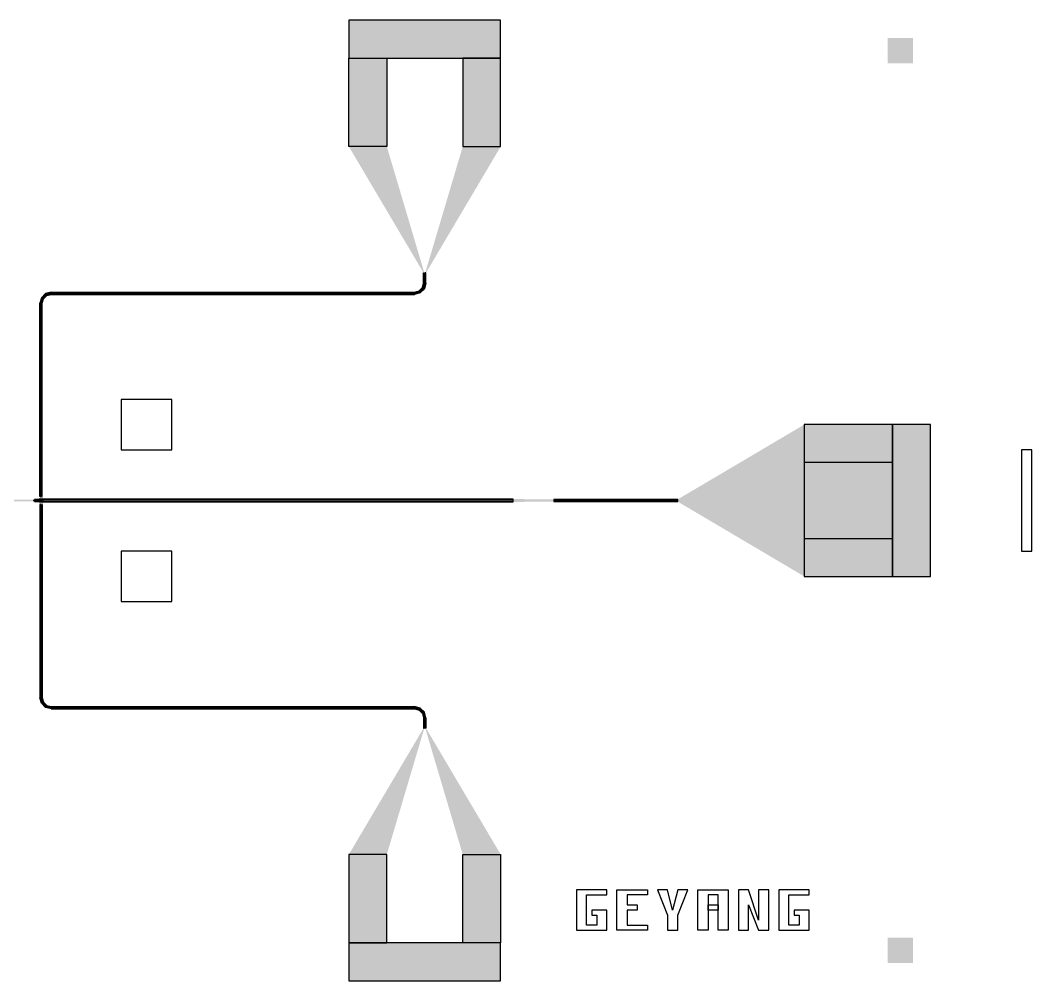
# Model space of a CAD drawing. Extents: x -200 to 7200, y -200 to 2100.
# Drawn here: x 5200 to 7200, y 0 to 1900 of the extents above; entities that cross this region are included whole.
import ezdxf

# ---------------------------------------------------------------- set-up
doc = ezdxf.new("R2010")
doc.units = 0
for name, color, linetype in [('GAP', 1, 'continuous'), ('PIN', 2, 'continuous'), ('VIA', 3, 'continuous')]:
    doc.layers.add(name, color=color, linetype=linetype)

# ---------------------------------------------------------------- blocks, each defined once
blk = doc.blocks.new('R2C3GAP')
for points in [[(6925, 1100), (6750, 1100), (6750, 800), (6925, 800), (6925, 1100)], [(7000, 1100), (6925, 1100), (6925, 800), (7000, 800), (7000, 1100)], [(5238.2, 951.8), (5228.2, 951.8), (5228.2, 948.2), (5238.2, 948.2), (5238.2, 951.8)], [(5243.7, 951.8), (5239.2, 951.8), (5239.2, 948.2), (5243.7, 948.2), (5243.7, 951.8)], [(6175, 952.8), (5244.7, 952.8), (5244.7, 947.2), (6175, 947.2), (6175, 952.8)], [(6500, 952.2), (6255, 952.2), (6255, 947.8), (6500, 947.8), (6500, 952.2)]]:
    blk.add_lwpolyline(points)
for points in [[(6750, 950), (6500, 950), (6750, 1100), (6500, 952.2)], [(6925, 1100), (6750, 1100), (6925, 800), (6750, 800)], [(7000, 1100), (6925, 1100), (7000, 800), (6925, 800)], [(5225.2, 951.8), (5175.2, 951.8), (5225.2, 948.2), (5175.2, 948.2)], [(5228.2, 950), (5225.2, 950), (5228.2, 951.8), (5225.2, 951.8)], [(5228.2, 950), (5225.2, 950), (5228.2, 948.2), (5225.2, 948.2)], [(5238.2, 951.8), (5228.2, 951.8), (5238.2, 948.2), (5228.2, 948.2)], [(5239.2, 950), (5238.2, 950), (5239.2, 951.8), (5238.2, 951.8)], [(5239.2, 950), (5238.2, 950), (5239.2, 948.2), (5238.2, 948.2)], [(5243.7, 951.8), (5239.2, 951.8), (5243.7, 948.2), (5239.2, 948.2)], [(5244.7, 950), (5243.7, 950), (5244.7, 952.8), (5243.7, 951.8)], [(5244.7, 950), (5243.7, 950), (5244.7, 947.2), (5243.7, 948.2)], [(6175, 952.8), (5244.7, 952.8), (6175, 947.2), (5244.7, 947.2)], [(6255, 950), (6175, 950), (6255, 952.2), (6175, 952.8)], [(6255, 950), (6175, 950), (6255, 947.8), (6175, 947.2)], [(6500, 952.2), (6255, 952.2), (6500, 947.8), (6255, 947.8)], [(6750, 950), (6500, 950), (6750, 800), (6500, 947.8)]]:
    blk.add_solid(points)
at = {"layer": 'gap'}
for points in [[(6300, 100), (6360, 100), (6360, 140), (6330, 140), (6330, 130), (6340, 130), (6340, 110), (6320, 110), (6320, 170), (6360, 170), (6360, 180), (6300, 180), (6300, 100), (6300, 100)], [(6380, 100), (6380, 180), (6440, 180), (6440, 170), (6400, 170), (6400, 150), (6420, 150), (6420, 140), (6400, 140), (6400, 110), (6440, 110), (6440, 100), (6380, 100), (6380, 100)], [(6480, 100), (6500, 100), (6500, 130), (6520, 180), (6500, 180), (6490, 140), (6480, 180), (6460, 180), (6480, 130), (6480, 100), (6480, 100)], [(6540, 100), (6540, 180), (6600, 180), (6600, 100), (6580, 100), (6580, 170), (6560, 170), (6560, 100), (6540, 100)], [(6620, 100), (6640, 100), (6640, 150), (6660, 100), (6680, 100), (6680, 180), (6660, 180), (6660, 120), (6640, 180), (6620, 180), (6620, 100), (6620, 100)], [(6700, 100), (6760, 100), (6760, 140), (6730, 140), (6730, 130), (6740, 130), (6740, 110), (6720, 110), (6720, 170), (6760, 170), (6760, 180), (6700, 180), (6700, 100), (6700, 100)], [(6560, 140), (6560, 150), (6580, 150), (6580, 140), (6560, 140)]]:
    blk.add_lwpolyline(points, dxfattribs=at)
blk = doc.blocks.new('R2C3PIN')
for points in [[(6925, 1025), (6750, 1025), (6750, 875), (6925, 875), (6925, 1025)], [(5238.2, 950.9), (5228.2, 950.9), (5228.2, 949.1), (5238.2, 949.1), (5238.2, 950.9)], [(5243.7, 950.9), (5239.2, 950.9), (5239.2, 949.1), (5243.7, 949.1), (5243.7, 950.9)], [(6175, 951.2), (5244.7, 951.2), (5244.7, 948.8), (6175, 948.8), (6175, 951.2)], [(6500, 950.8), (6255, 950.8), (6255, 949.2), (6500, 949.2), (6500, 950.8)]]:
    blk.add_lwpolyline(points)
for points in [[(6750, 950), (6500, 950), (6750, 1025), (6500, 950.8)], [(6925, 1025), (6750, 1025), (6925, 875), (6750, 875)], [(5225.2, 950.4), (5175.2, 950.4), (5225.2, 951.2), (5175.2, 951.2)], [(5225.2, 949.6), (5175.2, 949.6), (5225.2, 948.8), (5175.2, 948.8)], [(5228.2, 950), (5225.2, 950), (5228.2, 950.9), (5225.2, 951.2)], [(5228.2, 950), (5225.2, 950), (5228.2, 949.1), (5225.2, 948.8)], [(5238.2, 950.9), (5228.2, 950.9), (5238.2, 949.1), (5228.2, 949.1)], [(5239.2, 950), (5238.2, 950), (5239.2, 950.9), (5238.2, 950.9)], [(5239.2, 950), (5238.2, 950), (5239.2, 949.1), (5238.2, 949.1)], [(5243.7, 950.9), (5239.2, 950.9), (5243.7, 949.1), (5239.2, 949.1)], [(5244.7, 950), (5243.7, 950), (5244.7, 951.2), (5243.7, 950.9)], [(5244.7, 950), (5243.7, 950), (5244.7, 948.8), (5243.7, 949.1)], [(6175, 951.2), (5244.7, 951.2), (6175, 948.8), (5244.7, 948.8)], [(6255, 950), (6175, 950), (6255, 950.8), (6175, 951.2)], [(6255, 950), (6175, 950), (6255, 949.2), (6175, 948.8)], [(6500, 950.8), (6255, 950.8), (6500, 949.2), (6255, 949.2)], [(6750, 950), (6500, 950), (6750, 875), (6500, 949.2)]]:
    blk.add_solid(points)
blk = doc.blocks.new('R2C3VIA')
for points in [[(2600, 1150), (2600, 1050), (2700, 1050), (2700, 1150), (2600, 1150)], [(3700, 1150), (3700, 1050), (3800, 1050), (3800, 1150), (3700, 1150)], [(4200, 1150), (4200, 1050), (4300, 1050), (4300, 1150), (4200, 1150)], [(5400, 1150), (5400, 1050), (5500, 1050), (5500, 1150), (5400, 1150)], [(2600, 850), (2600, 750), (2700, 750), (2700, 850), (2600, 850)], [(3700, 850), (3700, 750), (3800, 750), (3800, 850), (3700, 850)], [(4200, 850), (4200, 750), (4300, 750), (4300, 850), (4200, 850)], [(5400, 850), (5400, 750), (5500, 750), (5500, 850), (5400, 850)]]:
    blk.add_lwpolyline(points)
blk = doc.blocks.new('R2C3')
for points in [[(5850, 1900), (5850, 1825), (6150, 1825), (6150, 1900), (5850, 1900)], [(5925, 1825), (5925, 1650), (5850, 1650), (5850, 1825), (5925, 1825)], [(6075, 1825), (6075, 1650), (6150, 1650), (6150, 1825), (6075, 1825)], [(5999.2, 1400), (5999.2, 1380), (5997.8, 1380), (5997.8, 1400), (5999.2, 1400)], [(6000.8, 1400), (6000.8, 1380), (6002.2, 1380), (6002.2, 1400), (6000.8, 1400)], [(6002.2, 1380), (5999.3, 1368.9), (5991.1, 1360.7), (5980, 1357.8), (5980, 1359.2), (5990.4, 1362), (5998, 1369.6), (6000.8, 1380), (6002.2, 1380)], [(5999.2, 1380), (5996.7, 1370.4), (5989.6, 1363.3), (5980, 1360.8), (5980, 1362.2), (5988.9, 1364.6), (5995.4, 1371.1), (5997.8, 1380), (5999.2, 1380)], [(5261.5, 1362.2), (5250.4, 1359.3), (5242.2, 1351.1), (5239.2, 1340), (5240.7, 1340), (5243.5, 1350.4), (5251.1, 1358), (5261.5, 1360.8), (5261.5, 1362.2)], [(5980, 1360.8), (5261.5, 1360.8), (5261.5, 1362.2), (5980, 1362.2), (5980, 1360.8)], [(5240.7, 1340), (5240.7, 957.8), (5239.2, 957.8), (5239.2, 1340), (5240.7, 1340)], [(5261.5, 1359.2), (5251.9, 1356.7), (5244.8, 1349.6), (5242.2, 1340), (5243.7, 1340), (5246.1, 1348.9), (5252.6, 1355.4), (5261.5, 1357.8), (5261.5, 1359.2)], [(5242.2, 1340), (5242.2, 957.8), (5243.7, 957.8), (5243.7, 1340), (5242.2, 1340)], [(5980, 1359.2), (5261.5, 1359.2), (5261.5, 1357.8), (5980, 1357.8), (5980, 1359.2)], [(5239.7, 953.8), (5239.7, 951.8), (5239.2, 951.8), (5239.2, 953.8), (5239.7, 953.8)], [(5239.7, 946.3), (5239.7, 948.3), (5239.2, 948.3), (5239.2, 946.3), (5239.7, 946.3)], [(5240.7, 560), (5240.7, 942.3), (5239.2, 942.3), (5239.2, 560), (5240.7, 560)], [(5242.2, 560), (5242.2, 942.3), (5243.7, 942.3), (5243.7, 560), (5242.2, 560)], [(5243.2, 953.8), (5243.2, 951.8), (5243.7, 951.8), (5243.7, 953.8), (5243.2, 953.8)], [(5243.2, 946.3), (5243.2, 948.3), (5243.7, 948.3), (5243.7, 946.3), (5243.2, 946.3)], [(5261.5, 537.8), (5250.4, 540.7), (5242.2, 548.9), (5239.2, 560), (5240.7, 560), (5243.5, 549.6), (5251.1, 542), (5261.5, 539.2), (5261.5, 537.8)], [(5261.5, 540.8), (5251.9, 543.3), (5244.8, 550.4), (5242.2, 560), (5243.7, 560), (5246.1, 551.1), (5252.6, 544.6), (5261.5, 542.2), (5261.5, 540.8)], [(5980, 540.8), (5261.5, 540.8), (5261.5, 542.2), (5980, 542.2), (5980, 540.8)], [(6002.2, 520), (5999.3, 531.1), (5991.1, 539.3), (5980, 542.2), (5980, 540.8), (5990.4, 538), (5998, 530.4), (6000.8, 520), (6002.2, 520)], [(5980, 539.2), (5261.5, 539.2), (5261.5, 537.8), (5980, 537.8), (5980, 539.2)], [(5999.2, 520), (5996.7, 529.6), (5989.6, 536.7), (5980, 539.2), (5980, 537.8), (5988.9, 535.4), (5995.4, 528.9), (5997.8, 520), (5999.2, 520)], [(5999.2, 500), (5999.2, 520), (5997.8, 520), (5997.8, 500), (5999.2, 500)], [(6000.8, 500), (6000.8, 520), (6002.2, 520), (6002.2, 500), (6000.8, 500)], [(5925, 75), (5925, 250), (5850, 250), (5850, 75), (5925, 75)], [(6075, 75), (6075, 250), (6150, 250), (6150, 75), (6075, 75)], [(6150, 0), (6150, 75), (5850, 75), (5850, 0), (6150, 0)]]:
    blk.add_lwpolyline(points)
for points in [[(5850, 1900), (5850, 1825), (6150, 1900), (6150, 1825)], [(5925, 1825), (5925, 1650), (5850, 1825), (5850, 1650)], [(6075, 1825), (6075, 1650), (6150, 1825), (6150, 1650)], [(5925, 1650), (5999.2, 1400), (5850, 1650), (5997.8, 1400)], [(6075, 1650), (6000.8, 1400), (6150, 1650), (6002.2, 1400)], [(5999.2, 1400), (5999.2, 1380), (5997.8, 1400), (5997.8, 1380)], [(6000.8, 1400), (6000.8, 1380), (6002.2, 1400), (6002.2, 1380)], [(5997.8, 1380), (5999.2, 1380), (5995.4, 1371.1), (5996.7, 1370.4)], [(6000.8, 1380), (6002.2, 1380), (5998, 1369.6), (5999.3, 1368.9)], [(5261.5, 1360.8), (5261.5, 1362.2), (5251.1, 1358), (5250.4, 1359.3)], [(5980, 1360.8), (5261.5, 1360.8), (5980, 1362.2), (5261.5, 1362.2)], [(5988.9, 1364.6), (5989.6, 1363.3), (5980, 1362.2), (5980, 1360.8)], [(5990.4, 1362), (5991.1, 1360.7), (5980, 1359.2), (5980, 1357.8)], [(5995.4, 1371.1), (5996.7, 1370.4), (5988.9, 1364.6), (5989.6, 1363.3)], [(5998, 1369.6), (5999.3, 1368.9), (5990.4, 1362), (5991.1, 1360.7)], [(5243.5, 1350.4), (5242.2, 1351.1), (5240.7, 1340), (5239.2, 1340)], [(5240.7, 1340), (5240.7, 957.8), (5239.2, 1340), (5239.2, 957.8)], [(5251.1, 1358), (5250.4, 1359.3), (5243.5, 1350.4), (5242.2, 1351.1)], [(5246.1, 1348.9), (5244.8, 1349.6), (5243.7, 1340), (5242.2, 1340)], [(5242.2, 1340), (5242.2, 957.8), (5243.7, 1340), (5243.7, 957.8)], [(5252.6, 1355.4), (5251.9, 1356.7), (5246.1, 1348.9), (5244.8, 1349.6)], [(5261.5, 1357.8), (5261.5, 1359.2), (5252.6, 1355.4), (5251.9, 1356.7)], [(5980, 1359.2), (5261.5, 1359.2), (5980, 1357.8), (5261.5, 1357.8)], [(5240.7, 957.8), (5239.7, 953.8), (5239.2, 957.8), (5239.2, 953.8)], [(5239.7, 953.8), (5239.7, 951.8), (5239.2, 953.8), (5239.2, 951.8)], [(5239.7, 946.3), (5239.7, 948.3), (5239.2, 946.3), (5239.2, 948.3)], [(5240.7, 942.3), (5239.7, 946.3), (5239.2, 942.3), (5239.2, 946.3)], [(5240.7, 560), (5240.7, 942.3), (5239.2, 560), (5239.2, 942.3)], [(5242.2, 957.8), (5243.2, 953.8), (5243.7, 957.8), (5243.7, 953.8)], [(5242.2, 942.3), (5243.2, 946.3), (5243.7, 942.3), (5243.7, 946.3)], [(5242.2, 560), (5242.2, 942.3), (5243.7, 560), (5243.7, 942.3)], [(5243.2, 953.8), (5243.2, 951.8), (5243.7, 953.8), (5243.7, 951.8)], [(5243.2, 946.3), (5243.2, 948.3), (5243.7, 946.3), (5243.7, 948.3)], [(5243.5, 549.6), (5242.2, 548.9), (5240.7, 560), (5239.2, 560)], [(5246.1, 551.1), (5244.8, 550.4), (5243.7, 560), (5242.2, 560)], [(5251.1, 542), (5250.4, 540.7), (5243.5, 549.6), (5242.2, 548.9)], [(5252.6, 544.6), (5251.9, 543.3), (5246.1, 551.1), (5244.8, 550.4)], [(5261.5, 539.2), (5261.5, 537.8), (5251.1, 542), (5250.4, 540.7)], [(5261.5, 542.2), (5261.5, 540.8), (5252.6, 544.6), (5251.9, 543.3)], [(5980, 540.8), (5261.5, 540.8), (5980, 542.2), (5261.5, 542.2)], [(5990.4, 538), (5991.1, 539.3), (5980, 540.8), (5980, 542.2)], [(5980, 539.2), (5261.5, 539.2), (5980, 537.8), (5261.5, 537.8)], [(5988.9, 535.4), (5989.6, 536.7), (5980, 537.8), (5980, 539.2)], [(5995.4, 528.9), (5996.7, 529.6), (5988.9, 535.4), (5989.6, 536.7)], [(5998, 530.4), (5999.3, 531.1), (5990.4, 538), (5991.1, 539.3)], [(5997.8, 520), (5999.2, 520), (5995.4, 528.9), (5996.7, 529.6)], [(5999.2, 500), (5999.2, 520), (5997.8, 500), (5997.8, 520)], [(6000.8, 520), (6002.2, 520), (5998, 530.4), (5999.3, 531.1)], [(6000.8, 500), (6000.8, 520), (6002.2, 500), (6002.2, 520)], [(5925, 250), (5999.2, 500), (5850, 250), (5997.8, 500)], [(6075, 250), (6000.8, 500), (6150, 250), (6002.2, 500)], [(5925, 75), (5925, 250), (5850, 75), (5850, 250)], [(6075, 75), (6075, 250), (6150, 75), (6150, 250)], [(6150, 0), (6150, 75), (5850, 0), (5850, 75)]]:
    blk.add_solid(points)
at = {"layer": 'gap'}
blk.add_lwpolyline([(7200, 850), (7200, 1050), (7180, 1050), (7180, 850), (7200, 850)], dxfattribs=at)
for points in [[(6965, 1865), (6965, 1840), (6915, 1865), (6915, 1840)], [(6965, 1865), (6940, 1865), (6965, 1815), (6940, 1815)], [(6965, 1815), (6940, 1815), (6965, 1865), (6940, 1865)], [(6915, 1815), (6915, 1840), (6965, 1815), (6965, 1840)], [(6915, 85), (6940, 85), (6915, 35), (6940, 35)], [(6965, 35), (6940, 35), (6965, 85), (6940, 85)], [(6965, 35), (6965, 60), (6915, 35), (6915, 60)], [(6915, 35), (6915, 60), (6965, 35), (6965, 60)]]:
    blk.add_solid(points, dxfattribs=at)

msp = doc.modelspace()

# ---------------------------------------------------------------- block references
msp.add_blockref('R2C3', (0, 0))
at = {"layer": 'gap'}
msp.add_blockref('R2C3GAP', (0, 0), dxfattribs=at)
at = {"layer": 'pin'}
msp.add_blockref('R2C3PIN', (0, 0), dxfattribs=at)
at = {"layer": 'via'}
msp.add_blockref('R2C3VIA', (0, 0), dxfattribs=at)

doc.saveas('drawing.dxf')
